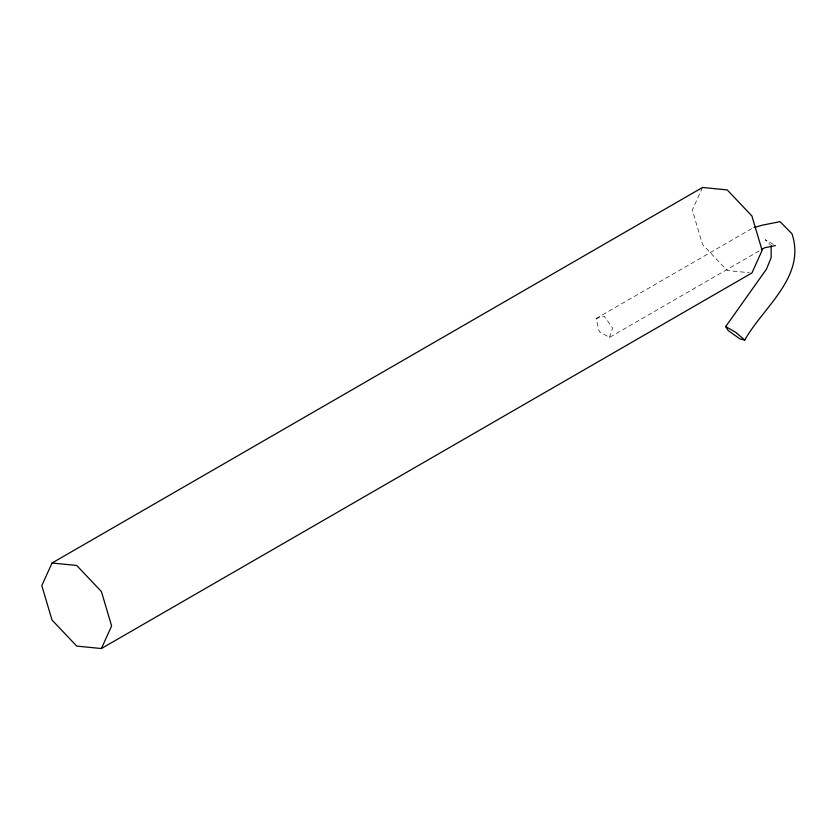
<?xml version="1.0" encoding="UTF-8"?>
<svg xmlns="http://www.w3.org/2000/svg" width="836" height="836" viewBox="0 0 836 836"><rect width="100%" height="100%" fill="white"/><g stroke="black" fill="none" stroke-linecap="round" stroke-linejoin="round"><path stroke-width="0.63" stroke-dasharray="4.18 3.13" d="M609.465 337.43L612.6 328.036L604.344 316.363L596.099 318.537L599.266 331.558L609.465 337.43L760.237 250.33M702.533 187.463L692.302 210.066L702.533 244.467L727.215 270.53L749.307 272.714M596.099 318.537L752.933 227.935M773.384 244.425L765.233 239.723L770.311 244.854"/><path stroke-width="1.25" d="M52.02 563.025L41.8 585.628L52.02 620.03L76.713 646.092L101.396 648.537L751.898 272.975L762.129 250.372L751.898 215.97L727.215 189.908L702.533 187.463L52.02 563.025L76.713 565.47L101.396 591.533L111.616 625.934L101.396 648.537M754.082 227.601L762.108 225.218L780.03 221.655L791.943 233.714C806.416 276.611 763.341 306.906 744.73 340.085L739.985 338.925L728.229 330.565L725.711 326.573L766.507 269.087L771.158 257.624L771.158 245.711M761.366 249.671L764.741 247.728L775.421 245.596M725.711 326.573L735.91 332.456L744.73 340.085"/></g></svg>
